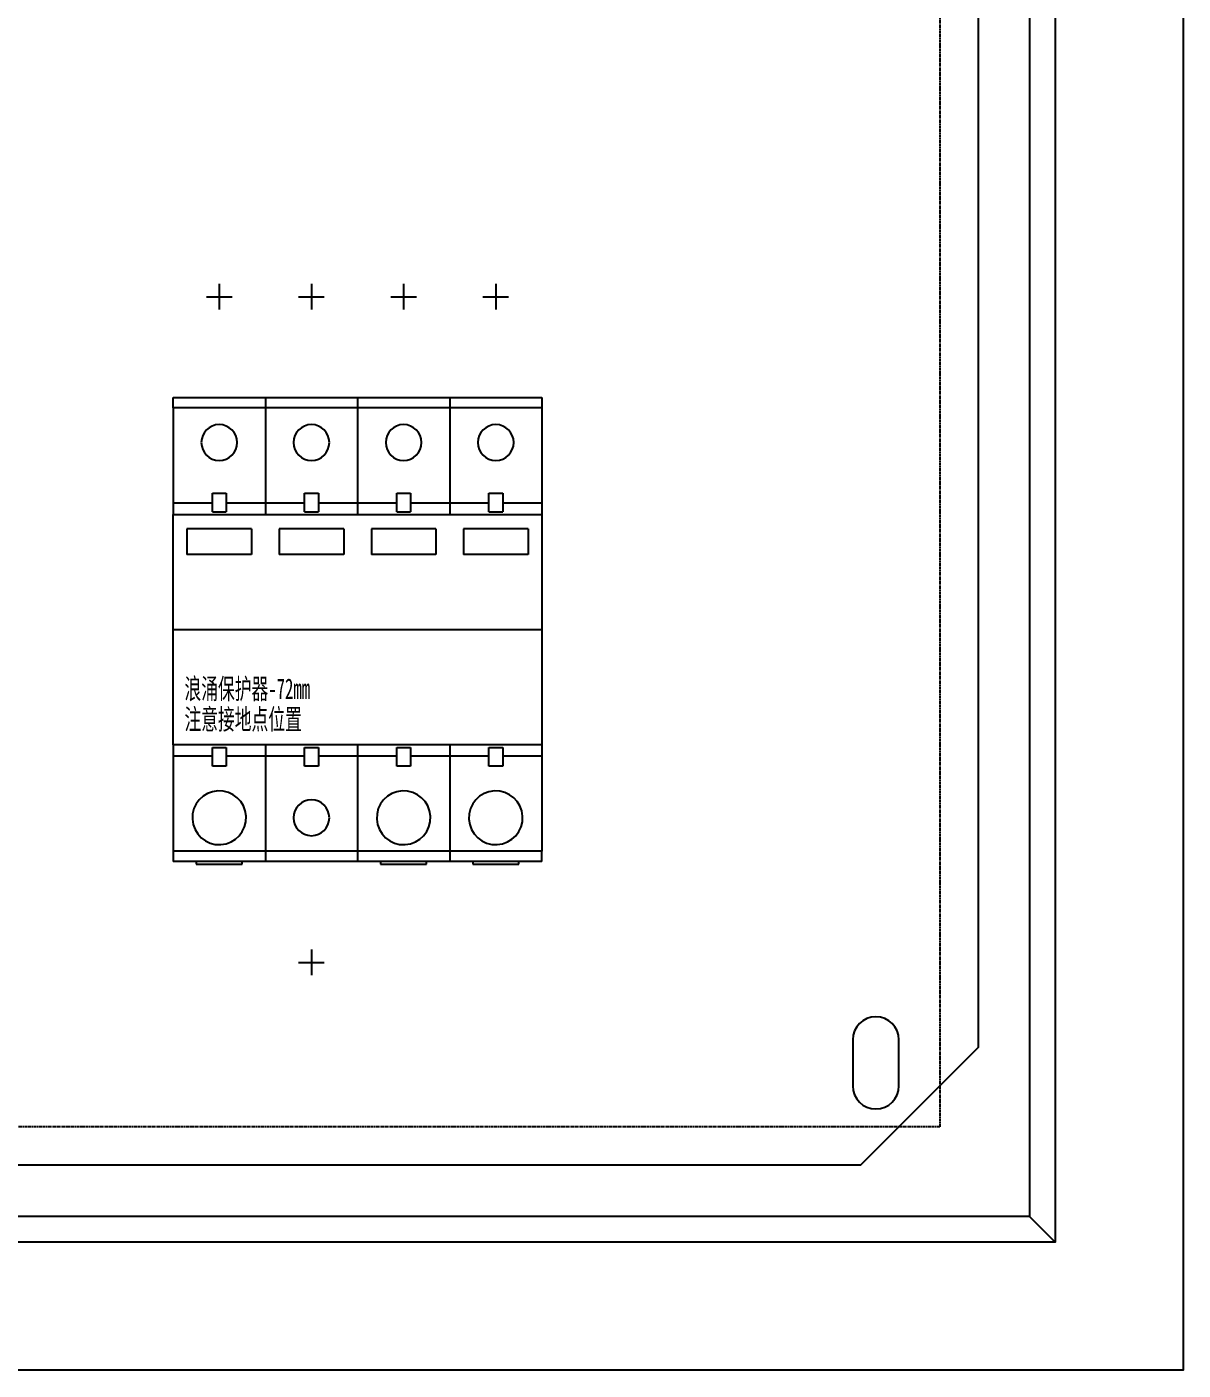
# Model space of a CAD drawing. Extents: x 1587288 to 1587888, y 413858 to 414858.
# Drawn here: x 1587662.5 to 1587888.3, y 413857.5 to 414119.8 of the extents above; entities that cross this region are included whole.
import ezdxf

# ---------------------------------------------------------------- set-up
doc = ezdxf.new("R2010")
doc.units = 0
doc.header["$MEASUREMENT"] = 0
doc.linetypes.add('LYJS-XX', pattern=[0.35, 0.25, -0.1])
doc.layers.add('LY-JS-BJ', color=7, linetype='Continuous')
doc.layers.add('布置图', color=20, linetype='Continuous')
doc.styles.add('LY-SJ-元器件', font='', dxfattribs={"width": 0.6, "height": 4})
doc.styles.get('LY-SJ-元器件').set_extended_font_data('SimSun')

# ---------------------------------------------------------------- blocks, each defined once
blk = doc.blocks.new('浪涌保护器 72mm-2022.1')
at = {"color": 1, "linetype": 'ByBlock'}
for p, q in [((9, 67.5), (9, 62.5)), ((27, 67.5), (27, 62.5)), ((45, 67.5), (45, 62.5)), ((63, 67.5), (63, 62.5)), ((6.5, 65), (11.5, 65)), ((24.5, 65), (29.5, 65)), ((42.5, 65), (47.5, 65)), ((60.5, 65), (65.5, 65)), ((0, 0), (72, 0)), ((27, -62.5), (27, -67.5)), ((24.5, -65), (29.5, -65))]:
    blk.add_line(p, q, dxfattribs=at)
at = {"color": 0, "linetype": 'Continuous', "lineweight": 25}
for p, q in [((0, 43.3), (0, 45.3)), ((0, 45.3), (18, 45.3)), ((18, 45.3), (18, 22.5)), ((18, 45.3), (36, 45.3)), ((36, 45.3), (54, 45.3)), ((36, 45.3), (36, 22.5)), ((54, 45.3), (72, 45.3)), ((54, 45.3), (54, 22.5)), ((72, 45.3), (72, 43.3)), ((0, 43.3), (0, 22.5)), ((18, 43.3), (0, 43.3)), ((36, 43.3), (18, 43.3)), ((54, 43.3), (36, 43.3)), ((72, 43.3), (54, 43.3)), ((72, 43.3), (72, 22.5)), ((7.65, 23), (7.65, 26.65)), ((7.65, 26.65), (10.35, 26.65)), ((10.35, 26.65), (10.35, 23)), ((25.65, 26.65), (28.35, 26.65)), ((25.65, 23), (25.65, 26.65)), ((28.35, 26.65), (28.35, 23)), ((43.65, 23), (43.65, 26.65)), ((43.65, 26.65), (46.35, 26.65)), ((46.35, 26.65), (46.35, 23)), ((61.65, 23), (61.65, 26.65)), ((61.65, 26.65), (64.35, 26.65)), ((64.35, 26.65), (64.35, 23)), ((7.65, 24.65), (0, 24.65)), ((18, 24.65), (10.35, 24.65)), ((25.65, 24.65), (18, 24.65)), ((36, 24.65), (28.35, 24.65)), ((43.65, 24.65), (36, 24.65)), ((54, 24.65), (46.35, 24.65)), ((61.65, 24.65), (54, 24.65)), ((72, 24.65), (64.35, 24.65)), ((15.3, 19.65), (2.7, 19.65)), ((2.7, 19.65), (2.7, 14.65)), ((15.3, 19.65), (15.3, 14.65)), ((33.3, 19.65), (20.7, 19.65)), ((20.7, 19.65), (20.7, 14.65)), ((33.3, 19.65), (33.3, 14.65)), ((51.3, 19.65), (38.7, 19.65)), ((38.7, 19.65), (38.7, 14.65)), ((51.3, 19.65), (51.3, 14.65)), ((69.3, 19.65), (56.7, 19.65)), ((56.7, 19.65), (56.7, 14.65)), ((69.3, 19.65), (69.3, 14.65)), ((15.3, 14.65), (2.7, 14.65)), ((33.3, 14.65), (20.7, 14.65)), ((51.3, 14.65), (38.7, 14.65)), ((69.3, 14.65), (56.7, 14.65)), ((0, -22.5), (0, -43.3)), ((7.65, -26.65), (7.65, -23)), ((10.35, -23), (10.35, -26.65)), ((18, -22.5), (18, -45.3)), ((25.65, -26.65), (25.65, -23)), ((28.35, -23), (28.35, -26.65)), ((36, -22.5), (36, -45.3)), ((43.65, -26.65), (43.65, -23)), ((46.35, -23), (46.35, -26.65)), ((54, -22.5), (54, -45.3)), ((61.65, -26.65), (61.65, -23)), ((64.35, -23), (64.35, -26.65)), ((72, -22.5), (72, -43.3)), ((0, -24.65), (7.65, -24.65)), ((10.35, -24.65), (18, -24.65)), ((18, -24.65), (25.65, -24.65)), ((28.35, -24.65), (36, -24.65)), ((36, -24.65), (43.65, -24.65)), ((46.35, -24.65), (54, -24.65)), ((54, -24.65), (61.65, -24.65)), ((64.35, -24.65), (72, -24.65)), ((10.35, -26.65), (7.65, -26.65)), ((28.35, -26.65), (25.65, -26.65)), ((46.35, -26.65), (43.65, -26.65)), ((64.35, -26.65), (61.65, -26.65)), ((0, -43.3), (0, -45.3)), ((18, -43.3), (0, -43.3)), ((36, -43.3), (18, -43.3)), ((54, -43.3), (36, -43.3)), ((72, -43.3), (54, -43.3)), ((72, -45.3), (72, -43.3)), ((18, -45.3), (0, -45.3)), ((4.5, -45.3), (4.5, -45.8)), ((4.5, -45.8), (13.5, -45.8)), ((13.5, -45.8), (13.5, -45.3)), ((36, -45.3), (18, -45.3)), ((54, -45.3), (36, -45.3)), ((40.5, -45.3), (40.5, -45.8)), ((40.5, -45.8), (49.5, -45.8)), ((49.5, -45.8), (49.5, -45.3)), ((72, -45.3), (54, -45.3)), ((58.5, -45.3), (58.5, -45.8)), ((58.5, -45.8), (67.5, -45.8)), ((67.5, -45.8), (67.5, -45.3))]:
    blk.add_line(p, q, dxfattribs=at)
at = {"color": 0}
for p, q in [((7.65, 23), (10.35, 23)), ((25.65, 23), (28.35, 23)), ((43.65, 23), (46.35, 23)), ((61.65, 23), (64.35, 23)), ((7.65, -23), (10.35, -23)), ((25.65, -23), (28.35, -23)), ((43.65, -23), (46.35, -23)), ((61.65, -23), (64.35, -23))]:
    blk.add_line(p, q, dxfattribs=at)
at = {"color": 0, "linetype": 'ByBlock'}
blk.add_lwpolyline([(0, 22.5), (72, 22.5), (72, -22.5), (0, -22.5)], close=True, dxfattribs=at)
at = {"color": 0, "linetype": 'Continuous', "lineweight": 25}
for centre, radius, start, end in [((9, 36.52), 3.5, 0, 180), ((27, 36.52), 3.5, 0, 180), ((45, 36.52), 3.5, 0, 180), ((63, 36.52), 3.5, 0, 180), ((9, 36.52), 3.5, 180, 0), ((27, 36.52), 3.5, 180, 0), ((45, 36.52), 3.5, 180, 0), ((63, 36.52), 3.5, 180, 0), ((9, -36.75), 5.25, 93.0713, 273.0713), ((9, -36.75), 5.25, 273.0713, 93.0713), ((27, -36.75), 3.5, 0, 180), ((45, -36.75), 5.25, 93.0713, 273.0713), ((45, -36.75), 5.25, 273.0713, 93.0713), ((63, -36.75), 5.25, 93.0713, 273.0713), ((63, -36.75), 5.25, 273.0713, 93.0713), ((27, -36.75), 3.5, 180, 0)]:
    blk.add_arc(centre, radius, start, end, dxfattribs=at)
at = {"color": 4, "linetype": 'ByBlock', "style": 'LY-SJ-元器件', "width": 0.6}
for s, p in [('浪涌保护器-72mm', (2.21, -13.55)), ('注意接地点位置', (2.21, -19.51))]:
    blk.add_text(s, height=4, dxfattribs=at).set_placement(p)
blk = doc.blocks.new('600-1000-明-底板')
at = {"layer": 'LY-JS-BJ', "color": 1}
blk.add_lwpolyline([(-237, 460), (237, 460), (260, 437), (260, -437), (237, -460), (-237, -460), (-260, -437), (-260, 437)], close=True, dxfattribs=at)
blk.add_lwpolyline([(235.5, -435.5), (235.5, -444.5, 1), (244.5, -444.5), (244.5, -435.5, 1)], format="xyb", close=True, dxfattribs=at)

msp = doc.modelspace()

# ---------------------------------------------------------------- linework, layer by layer
at = {"layer": 'LY-JS-BJ', "color": 6, "ltscale": 50}
msp.add_line((1587863.29, 413882.51), (1587858.29, 413887.51), dxfattribs=at)
for points in [[(1587313.29, 414832.51), (1587863.29, 414832.51), (1587863.29, 413882.51), (1587313.29, 413882.51)], [(1587318.29, 414827.51), (1587858.29, 414827.51), (1587858.29, 413887.51), (1587318.29, 413887.51)]]:
    msp.add_lwpolyline(points, close=True, dxfattribs=at)
at = {"layer": 'LY-JS-BJ', "color": 6, "linetype": 'LYJS-XX', "lineweight": -3}
msp.add_lwpolyline([(1587335.79, 414810.01), (1587840.79, 414810.01), (1587840.79, 413905.01), (1587335.79, 413905.01)], close=True, dxfattribs=at)
at = {"layer": '布置图', "ltscale": 50}
msp.add_lwpolyline([(1587288.29, 414857.51), (1587888.29, 414857.51), (1587888.29, 413857.51), (1587288.29, 413857.51)], close=True, dxfattribs=at)

# ---------------------------------------------------------------- block references
at = {"color": 6}
msp.add_blockref('浪涌保护器 72mm-2022.1', (1587691.07, 414002.13), dxfattribs=at)
at = {"layer": 'LY-JS-BJ', "color": 6, "lineweight": -3}
msp.add_blockref('600-1000-明-底板', (1587588.29, 414357.51), dxfattribs=at)

doc.saveas('drawing.dxf')
